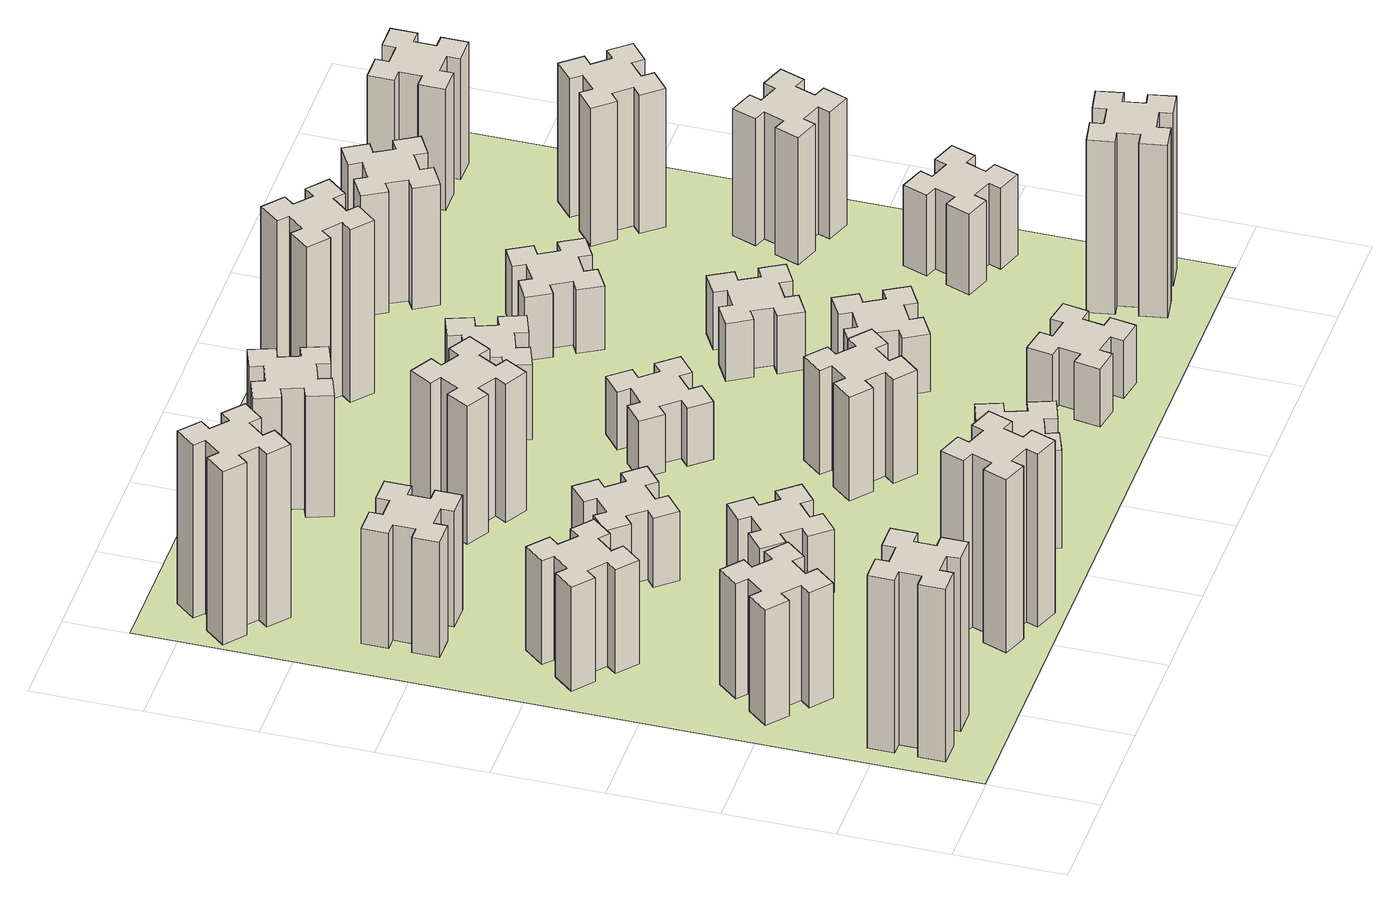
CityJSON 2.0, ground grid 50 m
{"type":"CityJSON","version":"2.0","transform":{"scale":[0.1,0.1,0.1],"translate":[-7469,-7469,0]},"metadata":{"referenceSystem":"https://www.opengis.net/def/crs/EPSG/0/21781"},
"CityObjects":{
"building1":{"type":"Building","attributes":{"class":"1000","function":"1000","usage":"1000","yearOfConstruction":2016,"roofType":"1000","measuredHeight":90,"storeysAboveGround":30,"storeysBelowGround":0},"geometry":[{"type":"Solid","lod":"1","boundaries":[[[[0,1,2,3,4,5,6,7,8,9,10,11,12,13,14,15,16,17,18,19]],[[17,16,20,21]],[[16,15,22,20]],[[15,14,23,22]],[[14,13,24,23]],[[13,12,25,24]],[[12,11,26,25]],[[11,10,27,26]],[[10,9,28,27]],[[9,8,29,28]],[[8,7,30,29]],[[7,6,31,30]],[[6,5,32,31]],[[5,4,33,32]],[[4,3,34,33]],[[3,2,35,34]],[[2,1,36,35]],[[1,0,37,36]],[[0,19,38,37]],[[19,18,39,38]],[[18,17,21,39]],[[24,25,26,27,28,29,30,31,32,33,34,35,36,37,38,39,21,20,22,23]]]]}]},
"building2":{"type":"Building","attributes":{"class":"1000","function":"1000","usage":"1000","yearOfConstruction":2016,"roofType":"1000","measuredHeight":60,"storeysAboveGround":30,"storeysBelowGround":0},"geometry":[{"type":"Solid","lod":"1","boundaries":[[[[40,41,42,43,44,45,46,47,48,49,50,51,52,53,54,55,56,57,58,59]],[[57,56,60,61]],[[56,55,62,60]],[[55,54,63,62]],[[54,53,64,63]],[[53,52,65,64]],[[52,51,66,65]],[[51,50,67,66]],[[50,49,68,67]],[[49,48,69,68]],[[48,47,70,69]],[[47,46,71,70]],[[46,45,72,71]],[[45,44,73,72]],[[44,43,74,73]],[[43,42,75,74]],[[42,41,76,75]],[[41,40,77,76]],[[40,59,78,77]],[[59,58,79,78]],[[58,57,61,79]],[[64,65,66,67,68,69,70,71,72,73,74,75,76,77,78,79,61,60,62,63]]]]}]},
"building3":{"type":"Building","attributes":{"class":"1000","function":"1000","usage":"1000","yearOfConstruction":2016,"roofType":"1000","measuredHeight":54,"storeysAboveGround":30,"storeysBelowGround":0},"geometry":[{"type":"Solid","lod":"1","boundaries":[[[[80,81,82,83,84,85,86,87,88,89,90,91,92,93,94,95,96,97,98,99]],[[97,96,100,101]],[[96,95,102,100]],[[95,94,103,102]],[[94,93,104,103]],[[93,92,105,104]],[[92,91,106,105]],[[91,90,107,106]],[[90,89,108,107]],[[89,88,109,108]],[[88,87,110,109]],[[87,86,111,110]],[[86,85,112,111]],[[85,84,113,112]],[[84,83,114,113]],[[83,82,115,114]],[[82,81,116,115]],[[81,80,117,116]],[[80,99,118,117]],[[99,98,119,118]],[[98,97,101,119]],[[104,105,106,107,108,109,110,111,112,113,114,115,116,117,118,119,101,100,102,103]]]]}]},
"building4":{"type":"Building","attributes":{"class":"1000","function":"1000","usage":"1000","yearOfConstruction":2016,"roofType":"1000","measuredHeight":60,"storeysAboveGround":30,"storeysBelowGround":0},"geometry":[{"type":"Solid","lod":"1","boundaries":[[[[120,121,122,123,124,125,126,127,128,129,130,131,132,133,134,135,136,137,138,139]],[[137,136,140,141]],[[136,135,142,140]],[[135,134,143,142]],[[134,133,144,143]],[[133,132,145,144]],[[132,131,146,145]],[[131,130,147,146]],[[130,129,148,147]],[[129,128,149,148]],[[128,127,150,149]],[[127,126,151,150]],[[126,125,152,151]],[[125,124,153,152]],[[124,123,154,153]],[[123,122,155,154]],[[122,121,156,155]],[[121,120,157,156]],[[120,139,158,157]],[[139,138,159,158]],[[138,137,141,159]],[[144,145,146,147,148,149,150,151,152,153,154,155,156,157,158,159,141,140,142,143]]]]}]},
"building5":{"type":"Building","attributes":{"class":"1000","function":"1000","usage":"1000","yearOfConstruction":2016,"roofType":"1000","measuredHeight":90,"storeysAboveGround":30,"storeysBelowGround":0},"geometry":[{"type":"Solid","lod":"1","boundaries":[[[[160,161,162,163,164,165,166,167,168,169,170,171,172,173,174,175,176,177,178,179]],[[177,176,180,181]],[[176,175,182,180]],[[175,174,183,182]],[[174,173,184,183]],[[173,172,185,184]],[[172,171,186,185]],[[171,170,187,186]],[[170,169,188,187]],[[169,168,189,188]],[[168,167,190,189]],[[167,166,191,190]],[[166,165,192,191]],[[165,164,193,192]],[[164,163,194,193]],[[163,162,195,194]],[[162,161,196,195]],[[161,160,197,196]],[[160,179,198,197]],[[179,178,199,198]],[[178,177,181,199]],[[184,185,186,187,188,189,190,191,192,193,194,195,196,197,198,199,181,180,182,183]]]]}]},
"building6":{"type":"Building","attributes":{"class":"1000","function":"1000","usage":"1000","yearOfConstruction":2016,"roofType":"1000","measuredHeight":90,"storeysAboveGround":30,"storeysBelowGround":0},"geometry":[{"type":"Solid","lod":"1","boundaries":[[[[200,201,202,203,204,205,206,207,208,209,210,211,212,213,214,215,216,217,218,219]],[[217,216,220,221]],[[216,215,222,220]],[[215,214,223,222]],[[214,213,224,223]],[[213,212,225,224]],[[212,211,226,225]],[[211,210,227,226]],[[210,209,228,227]],[[209,208,229,228]],[[208,207,230,229]],[[207,206,231,230]],[[206,205,232,231]],[[205,204,233,232]],[[204,203,234,233]],[[203,202,235,234]],[[202,201,236,235]],[[201,200,237,236]],[[200,219,238,237]],[[219,218,239,238]],[[218,217,221,239]],[[224,225,226,227,228,229,230,231,232,233,234,235,236,237,238,239,221,220,222,223]]]]}]},
"building7":{"type":"Building","attributes":{"class":"1000","function":"1000","usage":"1000","yearOfConstruction":2016,"roofType":"1000","measuredHeight":33,"storeysAboveGround":30,"storeysBelowGround":0},"geometry":[{"type":"Solid","lod":"1","boundaries":[[[[240,241,242,243,244,245,246,247,248,249,250,251,252,253,254,255,256,257,258,259]],[[257,256,260,261]],[[256,255,262,260]],[[255,254,263,262]],[[254,253,264,263]],[[253,252,265,264]],[[252,251,266,265]],[[251,250,267,266]],[[250,249,268,267]],[[249,248,269,268]],[[248,247,270,269]],[[247,246,271,270]],[[246,245,272,271]],[[245,244,273,272]],[[244,243,274,273]],[[243,242,275,274]],[[242,241,276,275]],[[241,240,277,276]],[[240,259,278,277]],[[259,258,279,278]],[[258,257,261,279]],[[264,265,266,267,268,269,270,271,272,273,274,275,276,277,278,279,261,260,262,263]]]]}]},
"building8":{"type":"Building","attributes":{"class":"1000","function":"1000","usage":"1000","yearOfConstruction":2016,"roofType":"1000","measuredHeight":36,"storeysAboveGround":30,"storeysBelowGround":0},"geometry":[{"type":"Solid","lod":"1","boundaries":[[[[280,281,282,283,284,285,286,287,288,289,290,291,292,293,294,295,296,297,298,299]],[[297,296,300,301]],[[296,295,302,300]],[[295,294,303,302]],[[294,293,304,303]],[[293,292,305,304]],[[292,291,306,305]],[[291,290,307,306]],[[290,289,308,307]],[[289,288,309,308]],[[288,287,310,309]],[[287,286,311,310]],[[286,285,312,311]],[[285,284,313,312]],[[284,283,314,313]],[[283,282,315,314]],[[282,281,316,315]],[[281,280,317,316]],[[280,299,318,317]],[[299,298,319,318]],[[298,297,301,319]],[[304,305,306,307,308,309,310,311,312,313,314,315,316,317,318,319,301,300,302,303]]]]}]},
"building9":{"type":"Building","attributes":{"class":"1000","function":"1000","usage":"1000","yearOfConstruction":2016,"roofType":"1000","measuredHeight":51,"storeysAboveGround":30,"storeysBelowGround":0},"geometry":[{"type":"Solid","lod":"1","boundaries":[[[[320,321,322,323,324,325,326,327,328,329,330,331,332,333,334,335,336,337,338,339]],[[337,336,340,341]],[[336,335,342,340]],[[335,334,343,342]],[[334,333,344,343]],[[333,332,345,344]],[[332,331,346,345]],[[331,330,347,346]],[[330,329,348,347]],[[329,328,349,348]],[[328,327,350,349]],[[327,326,351,350]],[[326,325,352,351]],[[325,324,353,352]],[[324,323,354,353]],[[323,322,355,354]],[[322,321,356,355]],[[321,320,357,356]],[[320,339,358,357]],[[339,338,359,358]],[[338,337,341,359]],[[344,345,346,347,348,349,350,351,352,353,354,355,356,357,358,359,341,340,342,343]]]]}]},
"building10":{"type":"Building","attributes":{"class":"1000","function":"1000","usage":"1000","yearOfConstruction":2016,"roofType":"1000","measuredHeight":72,"storeysAboveGround":30,"storeysBelowGround":0},"geometry":[{"type":"Solid","lod":"1","boundaries":[[[[360,361,362,363,364,365,366,367,368,369,370,371,372,373,374,375,376,377,378,379]],[[377,376,380,381]],[[376,375,382,380]],[[375,374,383,382]],[[374,373,384,383]],[[373,372,385,384]],[[372,371,386,385]],[[371,370,387,386]],[[370,369,388,387]],[[369,368,389,388]],[[368,367,390,389]],[[367,366,391,390]],[[366,365,392,391]],[[365,364,393,392]],[[364,363,394,393]],[[363,362,395,394]],[[362,361,396,395]],[[361,360,397,396]],[[360,379,398,397]],[[379,378,399,398]],[[378,377,381,399]],[[384,385,386,387,388,389,390,391,392,393,394,395,396,397,398,399,381,380,382,383]]]]}]},
"building11":{"type":"Building","attributes":{"class":"1000","function":"1000","usage":"1000","yearOfConstruction":2016,"roofType":"1000","measuredHeight":63,"storeysAboveGround":30,"storeysBelowGround":0},"geometry":[{"type":"Solid","lod":"1","boundaries":[[[[400,401,402,403,404,405,406,407,408,409,410,411,412,413,414,415,416,417,418,419]],[[417,416,420,421]],[[416,415,422,420]],[[415,414,423,422]],[[414,413,424,423]],[[413,412,425,424]],[[412,411,426,425]],[[411,410,427,426]],[[410,409,428,427]],[[409,408,429,428]],[[408,407,430,429]],[[407,406,431,430]],[[406,405,432,431]],[[405,404,433,432]],[[404,403,434,433]],[[403,402,435,434]],[[402,401,436,435]],[[401,400,437,436]],[[400,419,438,437]],[[419,418,439,438]],[[418,417,421,439]],[[424,425,426,427,428,429,430,431,432,433,434,435,436,437,438,439,421,420,422,423]]]]}]},
"building12":{"type":"Building","attributes":{"class":"1000","function":"1000","usage":"1000","yearOfConstruction":2016,"roofType":"1000","measuredHeight":54,"storeysAboveGround":30,"storeysBelowGround":0},"geometry":[{"type":"Solid","lod":"1","boundaries":[[[[440,441,442,443,444,445,446,447,448,449,450,451,452,453,454,455,456,457,458,459]],[[457,456,460,461]],[[456,455,462,460]],[[455,454,463,462]],[[454,453,464,463]],[[453,452,465,464]],[[452,451,466,465]],[[451,450,467,466]],[[450,449,468,467]],[[449,448,469,468]],[[448,447,470,469]],[[447,446,471,470]],[[446,445,472,471]],[[445,444,473,472]],[[444,443,474,473]],[[443,442,475,474]],[[442,441,476,475]],[[441,440,477,476]],[[440,459,478,477]],[[459,458,479,478]],[[458,457,461,479]],[[464,465,466,467,468,469,470,471,472,473,474,475,476,477,478,479,461,460,462,463]]]]}]},
"building13":{"type":"Building","attributes":{"class":"1000","function":"1000","usage":"1000","yearOfConstruction":2016,"roofType":"1000","measuredHeight":30,"storeysAboveGround":30,"storeysBelowGround":0},"geometry":[{"type":"Solid","lod":"1","boundaries":[[[[480,481,482,483,484,485,486,487,488,489,490,491,492,493,494,495,496,497,498,499]],[[497,496,500,501]],[[496,495,502,500]],[[495,494,503,502]],[[494,493,504,503]],[[493,492,505,504]],[[492,491,506,505]],[[491,490,507,506]],[[490,489,508,507]],[[489,488,509,508]],[[488,487,510,509]],[[487,486,511,510]],[[486,485,512,511]],[[485,484,513,512]],[[484,483,514,513]],[[483,482,515,514]],[[482,481,516,515]],[[481,480,517,516]],[[480,499,518,517]],[[499,498,519,518]],[[498,497,501,519]],[[504,505,506,507,508,509,510,511,512,513,514,515,516,517,518,519,501,500,502,503]]]]}]},
"building14":{"type":"Building","attributes":{"class":"1000","function":"1000","usage":"1000","yearOfConstruction":2016,"roofType":"1000","measuredHeight":39,"storeysAboveGround":30,"storeysBelowGround":0},"geometry":[{"type":"Solid","lod":"1","boundaries":[[[[520,521,522,523,524,525,526,527,528,529,530,531,532,533,534,535,536,537,538,539]],[[537,536,540,541]],[[536,535,542,540]],[[535,534,543,542]],[[534,533,544,543]],[[533,532,545,544]],[[532,531,546,545]],[[531,530,547,546]],[[530,529,548,547]],[[529,528,549,548]],[[528,527,550,549]],[[527,526,551,550]],[[526,525,552,551]],[[525,524,553,552]],[[524,523,554,553]],[[523,522,555,554]],[[522,521,556,555]],[[521,520,557,556]],[[520,539,558,557]],[[539,538,559,558]],[[538,537,541,559]],[[544,545,546,547,548,549,550,551,552,553,554,555,556,557,558,559,541,540,542,543]]]]}]},
"building15":{"type":"Building","attributes":{"class":"1000","function":"1000","usage":"1000","yearOfConstruction":2016,"roofType":"1000","measuredHeight":30,"storeysAboveGround":30,"storeysBelowGround":0},"geometry":[{"type":"Solid","lod":"1","boundaries":[[[[560,561,562,563,564,565,566,567,568,569,570,571,572,573,574,575,576,577,578,579]],[[577,576,580,581]],[[576,575,582,580]],[[575,574,583,582]],[[574,573,584,583]],[[573,572,585,584]],[[572,571,586,585]],[[571,570,587,586]],[[570,569,588,587]],[[569,568,589,588]],[[568,567,590,589]],[[567,566,591,590]],[[566,565,592,591]],[[565,564,593,592]],[[564,563,594,593]],[[563,562,595,594]],[[562,561,596,595]],[[561,560,597,596]],[[560,579,598,597]],[[579,578,599,598]],[[578,577,581,599]],[[584,585,586,587,588,589,590,591,592,593,594,595,596,597,598,599,581,580,582,583]]]]}]},
"building16":{"type":"Building","attributes":{"class":"1000","function":"1000","usage":"1000","yearOfConstruction":2016,"roofType":"1000","measuredHeight":90,"storeysAboveGround":30,"storeysBelowGround":0},"geometry":[{"type":"Solid","lod":"1","boundaries":[[[[600,601,602,603,604,605,606,607,608,609,610,611,612,613,614,615,616,617,618,619]],[[617,616,620,621]],[[616,615,622,620]],[[615,614,623,622]],[[614,613,624,623]],[[613,612,625,624]],[[612,611,626,625]],[[611,610,627,626]],[[610,609,628,627]],[[609,608,629,628]],[[608,607,630,629]],[[607,606,631,630]],[[606,605,632,631]],[[605,604,633,632]],[[604,603,634,633]],[[603,602,635,634]],[[602,601,636,635]],[[601,600,637,636]],[[600,619,638,637]],[[619,618,639,638]],[[618,617,621,639]],[[624,625,626,627,628,629,630,631,632,633,634,635,636,637,638,639,621,620,622,623]]]]}]},
"building17":{"type":"Building","attributes":{"class":"1000","function":"1000","usage":"1000","yearOfConstruction":2016,"roofType":"1000","measuredHeight":30,"storeysAboveGround":30,"storeysBelowGround":0},"geometry":[{"type":"Solid","lod":"1","boundaries":[[[[640,641,642,643,644,645,646,647,648,649,650,651,652,653,654,655,656,657,658,659]],[[657,656,660,661]],[[656,655,662,660]],[[655,654,663,662]],[[654,653,664,663]],[[653,652,665,664]],[[652,651,666,665]],[[651,650,667,666]],[[650,649,668,667]],[[649,648,669,668]],[[648,647,670,669]],[[647,646,671,670]],[[646,645,672,671]],[[645,644,673,672]],[[644,643,674,673]],[[643,642,675,674]],[[642,641,676,675]],[[641,640,677,676]],[[640,659,678,677]],[[659,658,679,678]],[[658,657,661,679]],[[664,665,666,667,668,669,670,671,672,673,674,675,676,677,678,679,661,660,662,663]]]]}]},
"building18":{"type":"Building","attributes":{"class":"1000","function":"1000","usage":"1000","yearOfConstruction":2016,"roofType":"1000","measuredHeight":30,"storeysAboveGround":30,"storeysBelowGround":0},"geometry":[{"type":"Solid","lod":"1","boundaries":[[[[680,681,682,683,684,685,686,687,688,689,690,691,692,693,694,695,696,697,698,699]],[[697,696,700,701]],[[696,695,702,700]],[[695,694,703,702]],[[694,693,704,703]],[[693,692,705,704]],[[692,691,706,705]],[[691,690,707,706]],[[690,689,708,707]],[[689,688,709,708]],[[688,687,710,709]],[[687,686,711,710]],[[686,685,712,711]],[[685,684,713,712]],[[684,683,714,713]],[[683,682,715,714]],[[682,681,716,715]],[[681,680,717,716]],[[680,699,718,717]],[[699,698,719,718]],[[698,697,701,719]],[[704,705,706,707,708,709,710,711,712,713,714,715,716,717,718,719,701,700,702,703]]]]}]},
"building19":{"type":"Building","attributes":{"class":"1000","function":"1000","usage":"1000","yearOfConstruction":2016,"roofType":"1000","measuredHeight":33,"storeysAboveGround":30,"storeysBelowGround":0},"geometry":[{"type":"Solid","lod":"1","boundaries":[[[[720,721,722,723,724,725,726,727,728,729,730,731,732,733,734,735,736,737,738,739]],[[737,736,740,741]],[[736,735,742,740]],[[735,734,743,742]],[[734,733,744,743]],[[733,732,745,744]],[[732,731,746,745]],[[731,730,747,746]],[[730,729,748,747]],[[729,728,749,748]],[[728,727,750,749]],[[727,726,751,750]],[[726,725,752,751]],[[725,724,753,752]],[[724,723,754,753]],[[723,722,755,754]],[[722,721,756,755]],[[721,720,757,756]],[[720,739,758,757]],[[739,738,759,758]],[[738,737,741,759]],[[744,745,746,747,748,749,750,751,752,753,754,755,756,757,758,759,741,740,742,743]]]]}]},
"building20":{"type":"Building","attributes":{"class":"1000","function":"1000","usage":"1000","yearOfConstruction":2016,"roofType":"1000","measuredHeight":90,"storeysAboveGround":30,"storeysBelowGround":0},"geometry":[{"type":"Solid","lod":"1","boundaries":[[[[760,761,762,763,764,765,766,767,768,769,770,771,772,773,774,775,776,777,778,779]],[[777,776,780,781]],[[776,775,782,780]],[[775,774,783,782]],[[774,773,784,783]],[[773,772,785,784]],[[772,771,786,785]],[[771,770,787,786]],[[770,769,788,787]],[[769,768,789,788]],[[768,767,790,789]],[[767,766,791,790]],[[766,765,792,791]],[[765,764,793,792]],[[764,763,794,793]],[[763,762,795,794]],[[762,761,796,795]],[[761,760,797,796]],[[760,779,798,797]],[[779,778,799,798]],[[778,777,781,799]],[[784,785,786,787,788,789,790,791,792,793,794,795,796,797,798,799,781,780,782,783]]]]}]},
"building21":{"type":"Building","attributes":{"class":"1000","function":"1000","usage":"1000","yearOfConstruction":2016,"roofType":"1000","measuredHeight":63,"storeysAboveGround":30,"storeysBelowGround":0},"geometry":[{"type":"Solid","lod":"1","boundaries":[[[[800,801,802,803,804,805,806,807,808,809,810,811,812,813,814,815,816,817,818,819]],[[817,816,820,821]],[[816,815,822,820]],[[815,814,823,822]],[[814,813,824,823]],[[813,812,825,824]],[[812,811,826,825]],[[811,810,827,826]],[[810,809,828,827]],[[809,808,829,828]],[[808,807,830,829]],[[807,806,831,830]],[[806,805,832,831]],[[805,804,833,832]],[[804,803,834,833]],[[803,802,835,834]],[[802,801,836,835]],[[801,800,837,836]],[[800,819,838,837]],[[819,818,839,838]],[[818,817,821,839]],[[824,825,826,827,828,829,830,831,832,833,834,835,836,837,838,839,821,820,822,823]]]]}]},
"building22":{"type":"Building","attributes":{"class":"1000","function":"1000","usage":"1000","yearOfConstruction":2016,"roofType":"1000","measuredHeight":42,"storeysAboveGround":30,"storeysBelowGround":0},"geometry":[{"type":"Solid","lod":"1","boundaries":[[[[840,841,842,843,844,845,846,847,848,849,850,851,852,853,854,855,856,857,858,859]],[[857,856,860,861]],[[856,855,862,860]],[[855,854,863,862]],[[854,853,864,863]],[[853,852,865,864]],[[852,851,866,865]],[[851,850,867,866]],[[850,849,868,867]],[[849,848,869,868]],[[848,847,870,869]],[[847,846,871,870]],[[846,845,872,871]],[[845,844,873,872]],[[844,843,874,873]],[[843,842,875,874]],[[842,841,876,875]],[[841,840,877,876]],[[840,859,878,877]],[[859,858,879,878]],[[858,857,861,879]],[[864,865,866,867,868,869,870,871,872,873,874,875,876,877,878,879,861,860,862,863]]]]}]},
"building23":{"type":"Building","attributes":{"class":"1000","function":"1000","usage":"1000","yearOfConstruction":2016,"roofType":"1000","measuredHeight":66,"storeysAboveGround":30,"storeysBelowGround":0},"geometry":[{"type":"Solid","lod":"1","boundaries":[[[[880,881,882,883,884,885,886,887,888,889,890,891,892,893,894,895,896,897,898,899]],[[897,896,900,901]],[[896,895,902,900]],[[895,894,903,902]],[[894,893,904,903]],[[893,892,905,904]],[[892,891,906,905]],[[891,890,907,906]],[[890,889,908,907]],[[889,888,909,908]],[[888,887,910,909]],[[887,886,911,910]],[[886,885,912,911]],[[885,884,913,912]],[[884,883,914,913]],[[883,882,915,914]],[[882,881,916,915]],[[881,880,917,916]],[[880,899,918,917]],[[899,898,919,918]],[[898,897,901,919]],[[904,905,906,907,908,909,910,911,912,913,914,915,916,917,918,919,901,900,902,903]]]]}]},
"building24":{"type":"Building","attributes":{"class":"1000","function":"1000","usage":"1000","yearOfConstruction":2016,"roofType":"1000","measuredHeight":72,"storeysAboveGround":30,"storeysBelowGround":0},"geometry":[{"type":"Solid","lod":"1","boundaries":[[[[920,921,922,923,924,925,926,927,928,929,930,931,932,933,934,935,936,937,938,939]],[[937,936,940,941]],[[936,935,942,940]],[[935,934,943,942]],[[934,933,944,943]],[[933,932,945,944]],[[932,931,946,945]],[[931,930,947,946]],[[930,929,948,947]],[[929,928,949,948]],[[928,927,950,949]],[[927,926,951,950]],[[926,925,952,951]],[[925,924,953,952]],[[924,923,954,953]],[[923,922,955,954]],[[922,921,956,955]],[[921,920,957,956]],[[920,939,958,957]],[[939,938,959,958]],[[938,937,941,959]],[[944,945,946,947,948,949,950,951,952,953,954,955,956,957,958,959,941,940,942,943]]]]}]},
"building25":{"type":"Building","attributes":{"class":"1000","function":"1000","usage":"1000","yearOfConstruction":2016,"roofType":"1000","measuredHeight":63,"storeysAboveGround":30,"storeysBelowGround":0},"geometry":[{"type":"Solid","lod":"1","boundaries":[[[[960,961,962,963,964,965,966,967,968,969,970,971,972,973,974,975,976,977,978,979]],[[977,976,980,981]],[[976,975,982,980]],[[975,974,983,982]],[[974,973,984,983]],[[973,972,985,984]],[[972,971,986,985]],[[971,970,987,986]],[[970,969,988,987]],[[969,968,989,988]],[[968,967,990,989]],[[967,966,991,990]],[[966,965,992,991]],[[965,964,993,992]],[[964,963,994,993]],[[963,962,995,994]],[[962,961,996,995]],[[961,960,997,996]],[[960,979,998,997]],[[979,978,999,998]],[[978,977,981,999]],[[984,985,986,987,988,989,990,991,992,993,994,995,996,997,998,999,981,980,982,983]]]]}]},
"landuse1":{"type":"LandUse","attributes":{"name":"plot1","function":"1010"},"geometry":[{"type":"MultiSurface","lod":"1","boundaries":[[[1000,1001,1002,1003]]]}]}
},
"vertices":[
[165,425,0],[165,325,0],[105,325,0],[105,205,0],[225,205,0],[225,265,0],[325,265,0],[325,205,0],[445,205,0],[445,325,0],[385,325,0],[385,425,0],[445,425,0],[445,545,0],[325,545,0],[325,485,0],[225,485,0],[225,545,0],[105,545,0],[105,425,0],[225,485,900],[225,545,900],[325,485,900],[325,545,900],[445,545,900],[445,425,900],[385,425,900],[385,325,900],[445,325,900],[445,205,900],[325,205,900],[325,265,900],[225,265,900],[225,205,900],[105,205,900],[105,325,900],[165,325,900],[165,425,900],[105,425,900],[105,545,900],
[484,1067,0],[408,1132,0],[446,1178,0],[354,1255,0],[277,1163,0],[323,1124,0],[259,1048,0],[213,1086,0],[136,994,0],[228,917,0],[266,963,0],[343,899,0],[304,853,0],[396,776,0],[473,868,0],[427,906,0],[492,983,0],[538,944,0],[615,1036,0],[523,1113,0],[492,983,600],[538,944,600],[427,906,600],[473,868,600],[396,776,600],[304,853,600],[343,899,600],[266,963,600],[228,917,600],[136,994,600],[213,1086,600],[259,1048,600],[323,1124,600],[277,1163,600],[354,1255,600],[446,1178,600],[408,1132,600],[484,1067,600],[523,1113,600],[615,1036,600],
[484,1907,0],[408,1972,0],[446,2018,0],[354,2095,0],[277,2003,0],[323,1964,0],[259,1888,0],[213,1926,0],[136,1834,0],[228,1757,0],[266,1803,0],[343,1739,0],[304,1693,0],[396,1616,0],[473,1708,0],[427,1746,0],[492,1823,0],[538,1784,0],[615,1876,0],[523,1953,0],[492,1823,540],[538,1784,540],[427,1746,540],[473,1708,540],[396,1616,540],[304,1693,540],[343,1739,540],[266,1803,540],[228,1757,540],[136,1834,540],[213,1926,540],[259,1888,540],[323,1964,540],[277,2003,540],[354,2095,540],[446,2018,540],[408,1972,540],[484,1907,540],[523,1953,540],[615,1876,540],
[485,2545,0],[485,2645,0],[545,2645,0],[545,2765,0],[425,2765,0],[425,2705,0],[325,2705,0],[325,2765,0],[205,2765,0],[205,2645,0],[265,2645,0],[265,2545,0],[205,2545,0],[205,2425,0],[325,2425,0],[325,2485,0],[425,2485,0],[425,2425,0],[545,2425,0],[545,2545,0],[425,2485,600],[425,2425,600],[325,2485,600],[325,2425,600],[205,2425,600],[205,2545,600],[265,2545,600],[265,2645,600],[205,2645,600],[205,2765,600],[325,2765,600],[325,2705,600],[425,2705,600],[425,2765,600],[545,2765,600],[545,2645,600],[485,2645,600],[485,2545,600],[545,2545,600],[545,2425,600],
[1029,360,0],[995,266,0],[939,287,0],[897,174,0],[1010,133,0],[1031,189,0],[1125,155,0],[1104,99,0],[1217,57,0],[1258,170,0],[1202,191,0],[1236,285,0],[1292,264,0],[1333,377,0],[1220,418,0],[1200,362,0],[1106,396,0],[1127,452,0],[1014,493,0],[973,380,0],[1106,396,900],[1127,452,900],[1200,362,900],[1220,418,900],[1333,377,900],[1292,264,900],[1236,285,900],[1202,191,900],[1258,170,900],[1217,57,900],[1104,99,900],[1125,155,900],[1031,189,900],[1010,133,900],[897,174,900],[939,287,900],[995,266,900],[1029,360,900],[973,380,900],[1014,493,900],
[384,3387,0],[308,3452,0],[346,3498,0],[254,3575,0],[177,3483,0],[223,3444,0],[159,3368,0],[113,3406,0],[36,3314,0],[128,3237,0],[166,3283,0],[243,3219,0],[204,3173,0],[296,3096,0],[373,3188,0],[327,3226,0],[392,3303,0],[438,3264,0],[515,3356,0],[423,3433,0],[392,3303,900],[438,3264,900],[327,3226,900],[373,3188,900],[296,3096,900],[204,3173,900],[243,3219,900],[166,3283,900],[128,3237,900],[36,3314,900],[113,3406,900],[159,3368,900],[223,3444,900],[177,3483,900],[254,3575,900],[346,3498,900],[308,3452,900],[384,3387,900],[423,3433,900],[515,3356,900],
[1083,1332,0],[1006,1267,0],[968,1313,0],[876,1236,0],[953,1144,0],[999,1183,0],[1063,1106,0],[1017,1068,0],[1094,976,0],[1186,1053,0],[1148,1099,0],[1224,1163,0],[1263,1117,0],[1355,1194,0],[1278,1286,0],[1232,1248,0],[1167,1324,0],[1213,1363,0],[1136,1455,0],[1044,1378,0],[1167,1324,330],[1213,1363,330],[1232,1248,330],[1278,1286,330],[1355,1194,330],[1263,1117,330],[1224,1163,330],[1148,1099,330],[1186,1053,330],[1094,976,330],[1017,1068,330],[1063,1106,330],[999,1183,330],[953,1144,330],[876,1236,330],[968,1313,330],[1006,1267,330],[1083,1332,330],[1044,1378,330],[1136,1455,330],
[983,1972,0],[906,1907,0],[868,1953,0],[776,1876,0],[853,1784,0],[899,1823,0],[963,1746,0],[917,1708,0],[994,1616,0],[1086,1693,0],[1048,1739,0],[1124,1803,0],[1163,1757,0],[1255,1834,0],[1178,1926,0],[1132,1888,0],[1067,1964,0],[1113,2003,0],[1036,2095,0],[944,2018,0],[1067,1964,360],[1113,2003,360],[1132,1888,360],[1178,1926,360],[1255,1834,360],[1163,1757,360],[1124,1803,360],[1048,1739,360],[1086,1693,360],[994,1616,360],[917,1708,360],[963,1746,360],[899,1823,360],[853,1784,360],[776,1876,360],[868,1953,360],[906,1907,360],[983,1972,360],[944,2018,360],[1036,2095,360],
[1765,496,0],[1671,462,0],[1650,518,0],[1537,477,0],[1579,364,0],[1635,385,0],[1669,291,0],[1613,270,0],[1654,157,0],[1767,199,0],[1746,255,0],[1840,289,0],[1860,233,0],[1973,274,0],[1932,387,0],[1876,366,0],[1842,460,0],[1898,480,0],[1857,593,0],[1744,552,0],[1842,460,510],[1898,480,510],[1876,366,510],[1932,387,510],[1973,274,510],[1860,233,510],[1840,289,510],[1746,255,510],[1767,199,510],[1654,157,510],[1613,270,510],[1669,291,510],[1635,385,510],[1579,364,510],[1537,477,510],[1650,518,510],[1671,462,510],[1765,496,510],[1744,552,510],[1857,593,510],
[1314,2666,0],[1227,2716,0],[1257,2768,0],[1153,2828,0],[1093,2724,0],[1145,2694,0],[1095,2607,0],[1043,2637,0],[983,2533,0],[1087,2473,0],[1117,2525,0],[1204,2475,0],[1174,2423,0],[1278,2363,0],[1338,2467,0],[1286,2497,0],[1336,2584,0],[1388,2554,0],[1448,2658,0],[1344,2718,0],[1336,2584,720],[1388,2554,720],[1286,2497,720],[1338,2467,720],[1278,2363,720],[1174,2423,720],[1204,2475,720],[1117,2525,720],[1087,2473,720],[983,2533,720],[1043,2637,720],[1095,2607,720],[1145,2694,720],[1093,2724,720],[1153,2828,720],[1257,2768,720],[1227,2716,720],[1314,2666,720],[1344,2718,720],[1448,2658,720],
[1125,3456,0],[1031,3422,0],[1010,3478,0],[897,3437,0],[939,3324,0],[995,3345,0],[1029,3251,0],[973,3230,0],[1014,3117,0],[1127,3159,0],[1106,3215,0],[1200,3249,0],[1220,3193,0],[1333,3234,0],[1292,3347,0],[1236,3326,0],[1202,3420,0],[1258,3440,0],[1217,3553,0],[1104,3512,0],[1202,3420,630],[1258,3440,630],[1236,3326,630],[1292,3347,630],[1333,3234,630],[1220,3193,630],[1200,3249,630],[1106,3215,630],[1127,3159,630],[1014,3117,630],[973,3230,630],[1029,3251,630],[995,3345,630],[939,3324,630],[897,3437,630],[1010,3478,630],[1031,3422,630],[1125,3456,630],[1104,3512,630],[1217,3553,630],
[1903,1224,0],[1839,1148,0],[1793,1186,0],[1716,1094,0],[1808,1017,0],[1846,1063,0],[1923,999,0],[1884,953,0],[1976,876,0],[2053,968,0],[2007,1006,0],[2072,1083,0],[2118,1044,0],[2195,1136,0],[2103,1213,0],[2064,1167,0],[1988,1232,0],[2026,1278,0],[1934,1355,0],[1857,1263,0],[1988,1232,540],[2026,1278,540],[2064,1167,540],[2103,1213,540],[2195,1136,540],[2118,1044,540],[2072,1083,540],[2007,1006,540],[2053,968,540],[1976,876,540],[1884,953,540],[1923,999,540],[1846,1063,540],[1808,1017,540],[1716,1094,540],[1793,1186,540],[1839,1148,540],[1903,1224,540],[1857,1263,540],[1934,1355,540],
[1972,1988,0],[1907,2064,0],[1953,2103,0],[1876,2195,0],[1784,2118,0],[1823,2072,0],[1746,2007,0],[1708,2053,0],[1616,1976,0],[1693,1884,0],[1739,1923,0],[1803,1846,0],[1757,1808,0],[1834,1716,0],[1926,1793,0],[1888,1839,0],[1964,1903,0],[2003,1857,0],[2095,1934,0],[2018,2026,0],[1964,1903,300],[2003,1857,300],[1888,1839,300],[1926,1793,300],[1834,1716,300],[1757,1808,300],[1803,1846,300],[1739,1923,300],[1693,1884,300],[1616,1976,300],[1708,2053,300],[1746,2007,300],[1823,2072,300],[1784,2118,300],[1876,2195,300],[1953,2103,300],[1907,2064,300],[1972,1988,300],[2018,2026,300],[2095,1934,300],
[1846,2575,0],[1940,2609,0],[1960,2553,0],[2073,2594,0],[2032,2707,0],[1976,2686,0],[1942,2780,0],[1998,2800,0],[1957,2913,0],[1844,2872,0],[1865,2816,0],[1771,2782,0],[1750,2838,0],[1637,2797,0],[1679,2684,0],[1735,2705,0],[1769,2611,0],[1713,2590,0],[1754,2477,0],[1867,2519,0],[1769,2611,390],[1713,2590,390],[1735,2705,390],[1679,2684,390],[1637,2797,390],[1750,2838,390],[1771,2782,390],[1865,2816,390],[1844,2872,390],[1957,2913,390],[1998,2800,390],[1942,2780,390],[1976,2686,390],[2032,2707,390],[2073,2594,390],[1960,2553,390],[1940,2609,390],[1846,2575,390],[1867,2519,390],[1754,2477,390],
[2596,444,0],[2578,345,0],[2519,356,0],[2498,237,0],[2617,217,0],[2627,276,0],[2725,258,0],[2715,199,0],[2833,178,0],[2854,297,0],[2795,307,0],[2812,405,0],[2871,395,0],[2892,513,0],[2774,534,0],[2764,475,0],[2665,492,0],[2676,551,0],[2557,572,0],[2537,454,0],[2665,492,300],[2676,551,300],[2764,475,300],[2774,534,300],[2892,513,300],[2871,395,300],[2812,405,300],[2795,307,300],[2854,297,300],[2833,178,300],[2715,199,300],[2725,258,300],[2627,276,300],[2617,217,300],[2498,237,300],[2519,356,300],[2578,345,300],[2596,444,300],[2537,454,300],[2557,572,300],
[1746,3383,0],[1823,3319,0],[1784,3273,0],[1876,3196,0],[1953,3288,0],[1907,3326,0],[1972,3403,0],[2018,3364,0],[2095,3456,0],[2003,3533,0],[1964,3487,0],[1888,3552,0],[1926,3598,0],[1834,3675,0],[1757,3583,0],[1803,3544,0],[1739,3468,0],[1693,3506,0],[1616,3414,0],[1708,3337,0],[1739,3468,900],[1693,3506,900],[1803,3544,900],[1757,3583,900],[1834,3675,900],[1926,3598,900],[1888,3552,900],[1964,3487,900],[2003,3533,900],[2095,3456,900],[2018,3364,900],[1972,3403,900],[1907,3326,900],[1953,3288,900],[1876,3196,900],[1784,3273,900],[1823,3319,900],[1746,3383,900],[1708,3337,900],[1616,3414,900],
[2607,1095,0],[2694,1145,0],[2724,1093,0],[2828,1153,0],[2768,1257,0],[2716,1227,0],[2666,1314,0],[2718,1344,0],[2658,1448,0],[2554,1388,0],[2584,1336,0],[2497,1286,0],[2467,1338,0],[2363,1278,0],[2423,1174,0],[2475,1204,0],[2525,1117,0],[2473,1087,0],[2533,983,0],[2637,1043,0],[2525,1117,300],[2473,1087,300],[2475,1204,300],[2423,1174,300],[2363,1278,300],[2467,1338,300],[2497,1286,300],[2584,1336,300],[2554,1388,300],[2658,1448,300],[2718,1344,300],[2666,1314,300],[2716,1227,300],[2768,1257,300],[2828,1153,300],[2724,1093,300],[2694,1145,300],[2607,1095,300],[2637,1043,300],[2533,983,300],
[2475,1744,0],[2525,1657,0],[2473,1627,0],[2533,1523,0],[2637,1583,0],[2607,1635,0],[2694,1685,0],[2724,1633,0],[2828,1693,0],[2768,1797,0],[2716,1767,0],[2666,1854,0],[2718,1884,0],[2658,1988,0],[2554,1928,0],[2584,1876,0],[2497,1826,0],[2467,1878,0],[2363,1818,0],[2423,1714,0],[2497,1826,300],[2467,1878,300],[2584,1876,300],[2554,1928,300],[2658,1988,300],[2718,1884,300],[2666,1854,300],[2716,1767,300],[2768,1797,300],[2828,1693,300],[2724,1633,300],[2694,1685,300],[2607,1635,300],[2637,1583,300],[2533,1523,300],[2473,1627,300],[2525,1657,300],[2475,1744,300],[2423,1714,300],[2363,1818,300],
[2375,2584,0],[2425,2497,0],[2373,2467,0],[2433,2363,0],[2537,2423,0],[2507,2475,0],[2594,2525,0],[2624,2473,0],[2728,2533,0],[2668,2637,0],[2616,2607,0],[2566,2694,0],[2618,2724,0],[2558,2828,0],[2454,2768,0],[2484,2716,0],[2397,2666,0],[2367,2718,0],[2263,2658,0],[2323,2554,0],[2397,2666,330],[2367,2718,330],[2484,2716,330],[2454,2768,330],[2558,2828,330],[2618,2724,330],[2566,2694,330],[2616,2607,330],[2668,2637,330],[2728,2533,330],[2624,2473,330],[2594,2525,330],[2507,2475,330],[2537,2423,330],[2433,2363,330],[2373,2467,330],[2425,2497,330],[2375,2584,330],[2323,2554,330],[2263,2658,330],
[3465,492,0],[3367,475,0],[3357,534,0],[3238,513,0],[3259,395,0],[3318,405,0],[3336,307,0],[3277,297,0],[3297,178,0],[3416,199,0],[3405,258,0],[3504,276,0],[3514,217,0],[3632,237,0],[3611,356,0],[3552,345,0],[3535,444,0],[3594,454,0],[3573,572,0],[3455,551,0],[3535,444,900],[3594,454,900],[3552,345,900],[3611,356,900],[3632,237,900],[3514,217,900],[3504,276,900],[3405,258,900],[3416,199,900],[3297,178,900],[3277,297,900],[3336,307,900],[3318,405,900],[3259,395,900],[3238,513,900],[3357,534,900],[3367,475,900],[3465,492,900],[3455,551,900],[3573,572,900],
[2716,3347,0],[2666,3434,0],[2718,3464,0],[2658,3568,0],[2554,3508,0],[2584,3456,0],[2497,3406,0],[2467,3458,0],[2363,3398,0],[2423,3294,0],[2475,3324,0],[2525,3237,0],[2473,3207,0],[2533,3103,0],[2637,3163,0],[2607,3215,0],[2694,3265,0],[2724,3213,0],[2828,3273,0],[2768,3377,0],[2694,3265,630],[2724,3213,630],[2607,3215,630],[2637,3163,630],[2533,3103,630],[2473,3207,630],[2525,3237,630],[2475,3324,630],[2423,3294,630],[2363,3398,630],[2467,3458,630],[2497,3406,630],[2584,3456,630],[2554,3508,630],[2658,3568,630],[2718,3464,630],[2666,3434,630],[2716,3347,630],[2768,3377,630],[2828,3273,630],
[3351,1029,0],[3445,995,0],[3424,939,0],[3537,897,0],[3578,1010,0],[3522,1031,0],[3556,1125,0],[3612,1104,0],[3653,1217,0],[3540,1258,0],[3520,1202,0],[3426,1236,0],[3447,1292,0],[3334,1333,0],[3293,1220,0],[3349,1200,0],[3315,1106,0],[3259,1127,0],[3217,1014,0],[3330,973,0],[3315,1106,420],[3259,1127,420],[3349,1200,420],[3293,1220,420],[3334,1333,420],[3447,1292,420],[3426,1236,420],[3520,1202,420],[3540,1258,420],[3653,1217,420],[3612,1104,420],[3556,1125,420],[3522,1031,420],[3578,1010,420],[3537,897,420],[3424,939,420],[3445,995,420],[3351,1029,420],[3330,973,420],[3217,1014,420],
[3520,1942,0],[3426,1976,0],[3447,2032,0],[3334,2073,0],[3293,1960,0],[3349,1940,0],[3315,1846,0],[3259,1867,0],[3217,1754,0],[3330,1713,0],[3351,1769,0],[3445,1735,0],[3424,1679,0],[3537,1637,0],[3578,1750,0],[3522,1771,0],[3556,1865,0],[3612,1844,0],[3653,1957,0],[3540,1998,0],[3556,1865,660],[3612,1844,660],[3522,1771,660],[3578,1750,660],[3537,1637,660],[3424,1679,660],[3445,1735,660],[3351,1769,660],[3330,1713,660],[3217,1754,660],[3259,1867,660],[3315,1846,660],[3349,1940,660],[3293,1960,660],[3334,2073,660],[3447,2032,660],[3426,1976,660],[3520,1942,660],[3540,1998,660],[3653,1957,660],
[3219,2563,0],[3283,2486,0],[3237,2448,0],[3314,2356,0],[3406,2433,0],[3368,2479,0],[3444,2543,0],[3483,2497,0],[3575,2574,0],[3498,2666,0],[3452,2628,0],[3387,2704,0],[3433,2743,0],[3356,2835,0],[3264,2758,0],[3303,2712,0],[3226,2647,0],[3188,2693,0],[3096,2616,0],[3173,2524,0],[3226,2647,720],[3188,2693,720],[3303,2712,720],[3264,2758,720],[3356,2835,720],[3433,2743,720],[3387,2704,720],[3452,2628,720],[3498,2666,720],[3575,2574,720],[3483,2497,720],[3444,2543,720],[3368,2479,720],[3406,2433,720],[3314,2356,720],[3237,2448,720],[3283,2486,720],[3219,2563,720],[3173,2524,720],[3096,2616,720],
[3285,3325,0],[3385,3325,0],[3385,3265,0],[3505,3265,0],[3505,3385,0],[3445,3385,0],[3445,3485,0],[3505,3485,0],[3505,3605,0],[3385,3605,0],[3385,3545,0],[3285,3545,0],[3285,3605,0],[3165,3605,0],[3165,3485,0],[3225,3485,0],[3225,3385,0],[3165,3385,0],[3165,3265,0],[3285,3265,0],[3225,3385,630],[3165,3385,630],[3225,3485,630],[3165,3485,630],[3165,3605,630],[3285,3605,630],[3285,3545,630],[3385,3545,630],[3385,3605,630],[3505,3605,630],[3505,3485,630],[3445,3485,630],[3445,3385,630],[3505,3385,630],[3505,3265,630],[3385,3265,630],[3385,3325,630],[3285,3325,630],[3285,3265,630],[3165,3265,630],
[5,3705,0],[3705,3705,0],[3705,5,0],[5,5,0]
]}
